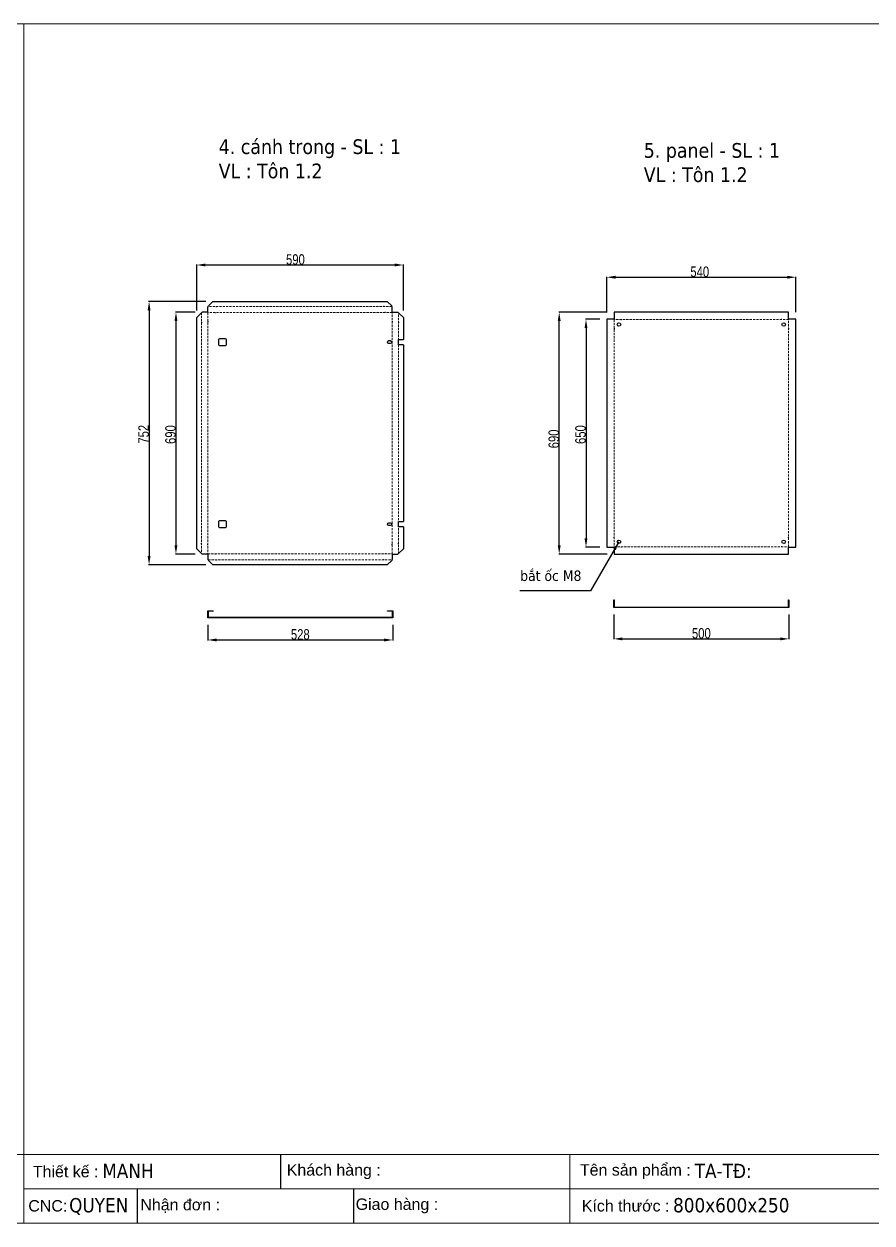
# Model space of a CAD drawing. Header units: inches. Extents: x 21 to 136330, y 8 to 58290.
# Drawn here: x 122985 to 125405, y 22848 to 26270 of the extents above; entities that cross this region are included whole.
import ezdxf
from ezdxf.enums import TextEntityAlignment as Align

# ---------------------------------------------------------------- set-up
doc = ezdxf.new("R2010")
doc.units = ezdxf.units.IN
doc.header["$MEASUREMENT"] = 0
doc.linetypes.add('HIDDEN', pattern=[9.525, 6.35, -3.175])
for name, color, linetype in [('0 KHUNG KT01', 7, 'Continuous'), ('@.0.DM. NÉT CHÍNH', 7, 'Continuous'), ('@.DM. NÉT CẮT', 2, 'Continuous'), ('@.DM. ĐIỂM DẤU', 1, 'Continuous')]:
    doc.layers.add(name, color=color, linetype=linetype)
doc.layers.add('0 TĂNG CỨNG', color=7, linetype='Continuous', lineweight=15)
doc.layers.add('@.0.DM. NÉT ĐỨT', color=8, linetype='HIDDEN', lineweight=9)
doc.layers.add('@.0.DM. KÍCH THƯỚC', color=8, linetype='Continuous', transparency=0.2)
doc.layers.add('@.0.DM. KÍCH THƯỚC @ 1', color=8, linetype='Continuous', transparency=0.2)
doc.styles.add('ARIAL', font='arial.ttf')
doc.styles.add('Note Text (ISO)', font='tahoma.ttf')
doc.styles.add('roman', font='roman.shx', dxfattribs={"width": 0.8})
doc.styles.add('Tahoma (Input Text)', font='tahoma.ttf')
doc.dimstyles.new('Kích thước Duy Mạnh', dxfattribs={"dimtxt": 30, "dimasz": 25, "dimexe": 1.25, "dimexo": 20, "dimtad": 1, "dimdec": 1, "dimtxsty": 'roman', "dimcen": 2.5, "dimclrd": 8, "dimclre": 8, "dimclrt": 2, "dimadec": 0, "dimazin": 0, "dimtfac": 1, "dimtdec": 1, "dimtix": 1, "dimtmove": 0, "dimatfit": 3, "dimfxl": 1, "dimtfillclr": 1, "dimarcsym": 0})

# ---------------------------------------------------------------- blocks, each defined once
blk = doc.blocks.new('*D1854')
at = {"layer": '@.0.DM. KÍCH THƯỚC', "color": 8, "lineweight": -2, "transparency": 16777216}
for p, q in [((124647.9, 25447.2), (124647.9, 25548.4)), ((125187.8, 25447.2), (125187.8, 25548.4))]:
    blk.add_line(p, q, dxfattribs=at)
at = {"layer": '@.0.DM. KÍCH THƯỚC', "lineweight": -2, "transparency": 16777216}
blk.add_line((124672.9, 25547.2), (125162.8, 25547.2), dxfattribs=at)
at = {"layer": '@.0.DM. KÍCH THƯỚC', "transparency": 16777216}
for points in [[(124672.9, 25551.3), (124672.9, 25543), (124647.9, 25547.2)], [(125162.8, 25551.3), (125162.8, 25543), (125187.8, 25547.2)]]:
    blk.add_solid(points, dxfattribs=at)
at = {"layer": 'Defpoints', "color": 0, "transparency": 16777216}
for p in [(125187.8, 25547.2), (124647.9, 25427.2), (125187.8, 25427.2)]:
    blk.add_point(p, dxfattribs=at)
at = {"layer": '@.0.DM. KÍCH THƯỚC', "color": 2, "transparency": 16777216, "insert": (124886.5, 25577.8), "char_height": 30, "attachment_point": 1, "style": 'roman'}
blk.add_mtext('540', dxfattribs=at)
blk = doc.blocks.new('*D1855')
at = {"layer": '@.0.DM. KÍCH THƯỚC', "color": 8, "lineweight": -2, "transparency": 16777216}
for p, q in [((124649.2, 25447.1), (124511, 25447.1)), ((124649.2, 24757.2), (124511, 24757.2))]:
    blk.add_line(p, q, dxfattribs=at)
at = {"layer": '@.0.DM. KÍCH THƯỚC', "lineweight": -2, "transparency": 16777216}
blk.add_line((124512.3, 24782.2), (124512.3, 25422.1), dxfattribs=at)
at = {"layer": '@.0.DM. KÍCH THƯỚC', "transparency": 16777216}
for points in [[(124508.1, 25422.1), (124516.4, 25422.1), (124512.3, 25447.1)], [(124508.1, 24782.2), (124516.4, 24782.2), (124512.3, 24757.2)]]:
    blk.add_solid(points, dxfattribs=at)
at = {"layer": 'Defpoints', "color": 0, "transparency": 16777216}
for p in [(124512.3, 25447.1), (124669.2, 25447.1), (124669.2, 24757.2)]:
    blk.add_point(p, dxfattribs=at)
at = {"layer": '@.0.DM. KÍCH THƯỚC', "color": 2, "transparency": 16777216, "insert": (124481.7, 25058.9), "char_height": 30, "attachment_point": 1, "rotation": 90, "style": 'roman'}
blk.add_mtext('690', dxfattribs=at)
blk = doc.blocks.new('*D1856')
at = {"layer": '@.0.DM. KÍCH THƯỚC', "color": 8, "lineweight": -2, "transparency": 16777216}
for p, q in [((123503.8, 25478), (123340.8, 25478)), ((123503.8, 24726.3), (123340.8, 24726.3))]:
    blk.add_line(p, q, dxfattribs=at)
at = {"layer": '@.0.DM. KÍCH THƯỚC', "lineweight": -2, "transparency": 16777216}
blk.add_line((123342, 25453), (123342, 24751.3), dxfattribs=at)
at = {"layer": '@.0.DM. KÍCH THƯỚC', "transparency": 16777216}
for points in [[(123337.9, 25453), (123346.2, 25453), (123342, 25478)], [(123337.9, 24751.3), (123346.2, 24751.3), (123342, 24726.3)]]:
    blk.add_solid(points, dxfattribs=at)
at = {"layer": 'Defpoints', "color": 0, "transparency": 16777216}
for p in [(123523.8, 25478), (123342, 24726.3), (123523.8, 24726.3)]:
    blk.add_point(p, dxfattribs=at)
at = {"layer": '@.0.DM. KÍCH THƯỚC', "color": 2, "transparency": 16777216, "insert": (123311.4, 25072.3), "char_height": 30, "attachment_point": 1, "rotation": 90, "style": 'roman'}
blk.add_mtext('752', dxfattribs=at)
blk = doc.blocks.new('*D1857')
at = {"layer": '@.0.DM. KÍCH THƯỚC', "color": 8, "lineweight": -2, "transparency": 16777216}
for p, q in [((123477.9, 25452.1), (123477.9, 25583.4)), ((124067.5, 25452.1), (124067.5, 25583.4))]:
    blk.add_line(p, q, dxfattribs=at)
at = {"layer": '@.0.DM. KÍCH THƯỚC', "lineweight": -2, "transparency": 16777216}
blk.add_line((123502.9, 25582.1), (124042.5, 25582.1), dxfattribs=at)
at = {"layer": '@.0.DM. KÍCH THƯỚC', "transparency": 16777216}
for points in [[(123502.9, 25586.3), (123502.9, 25577.9), (123477.9, 25582.1)], [(124042.5, 25586.3), (124042.5, 25577.9), (124067.5, 25582.1)]]:
    blk.add_solid(points, dxfattribs=at)
at = {"layer": 'Defpoints', "color": 0, "transparency": 16777216}
for p in [(124067.5, 25582.1), (123477.9, 25432.1), (124067.5, 25432.1)]:
    blk.add_point(p, dxfattribs=at)
at = {"layer": '@.0.DM. KÍCH THƯỚC', "color": 2, "transparency": 16777216, "insert": (123732.8, 25612.7), "char_height": 30, "attachment_point": 1, "style": 'roman'}
blk.add_mtext('590', dxfattribs=at)
blk = doc.blocks.new('*D1886')
at = {"layer": '@.0.DM. KÍCH THƯỚC', "color": 8, "lineweight": -2, "transparency": 16777216}
for p, q in [((123473.2, 25447.2), (123417.4, 25447.2)), ((123473.2, 24757.2), (123417.4, 24757.2))]:
    blk.add_line(p, q, dxfattribs=at)
at = {"layer": '@.0.DM. KÍCH THƯỚC', "lineweight": -2, "transparency": 16777216}
blk.add_line((123418.7, 25422.2), (123418.7, 24782.2), dxfattribs=at)
at = {"layer": '@.0.DM. KÍCH THƯỚC', "transparency": 16777216}
for points in [[(123414.5, 25422.2), (123422.9, 25422.2), (123418.7, 25447.2)], [(123414.5, 24782.2), (123422.9, 24782.2), (123418.7, 24757.2)]]:
    blk.add_solid(points, dxfattribs=at)
at = {"layer": 'Defpoints', "color": 0, "transparency": 16777216}
for p in [(123493.2, 25447.2), (123418.7, 24757.2), (123493.2, 24757.2)]:
    blk.add_point(p, dxfattribs=at)
at = {"layer": '@.0.DM. KÍCH THƯỚC', "color": 2, "transparency": 16777216, "insert": (123388.1, 25071.3), "char_height": 30, "attachment_point": 1, "rotation": 90, "style": 'roman'}
blk.add_mtext('690', dxfattribs=at)
blk = doc.blocks.new('*D1887')
at = {"layer": '@.0.DM. KÍCH THƯỚC', "color": 8, "lineweight": -2, "transparency": 16777216}
for p, q in [((124627.9, 25427.2), (124587.4, 25427.2)), ((124627.9, 24777.2), (124587.4, 24777.2))]:
    blk.add_line(p, q, dxfattribs=at)
at = {"layer": '@.0.DM. KÍCH THƯỚC', "lineweight": -2, "transparency": 16777216}
blk.add_line((124588.7, 25402.2), (124588.7, 24802.2), dxfattribs=at)
at = {"layer": '@.0.DM. KÍCH THƯỚC', "transparency": 16777216}
for points in [[(124584.5, 25402.2), (124592.8, 25402.2), (124588.7, 25427.2)], [(124584.5, 24802.2), (124592.8, 24802.2), (124588.7, 24777.2)]]:
    blk.add_solid(points, dxfattribs=at)
at = {"layer": 'Defpoints', "color": 0, "transparency": 16777216}
for p in [(124647.9, 25427.2), (124588.7, 24777.2), (124647.9, 24777.2)]:
    blk.add_point(p, dxfattribs=at)
at = {"layer": '@.0.DM. KÍCH THƯỚC', "color": 2, "transparency": 16777216, "insert": (124558, 25071.3), "char_height": 30, "attachment_point": 1, "rotation": 90, "style": 'roman'}
blk.add_mtext('650', dxfattribs=at)
blk = doc.blocks.new('KHUNG KT1')
at = {"color": 7}
for p, q in [((7128, -4752), (0, -4752)), ((2294.1, -4752), (2294.1, -5040)), ((4052.8, -4752), (4052.8, -5040)), ((4868.8, -4752), (4868.8, -5040)), ((6864, -4752), (6864, -5040)), ((5128.7, -4812), (5128.7, -4980)), ((4848, -4896), (0, -4896))]:
    blk.add_line(p, q, dxfattribs=at)
blk.add_lwpolyline([(0, 0), (7128, 0), (7128, -5040), (0, -5040)], close=True, dxfattribs=at)
at = {"layer": '0 KHUNG KT01'}
for p, q in [((1077.9, -4752), (1077.9, -4896)), ((476.3, -4896), (476.3, -5040)), ((1385.1, -4896), (1385.1, -5040))]:
    blk.add_line(p, q, dxfattribs=at)
at = {"color": 2, "char_height": 48, "style": 'ARIAL'}
for s, insert, width, attachment_point in [('  Tên sản phẩm :', (2299.1, -4824), 2202.321, 4), ('  Số lượng :', (4052.8, -4824), 2202.321, 4), ('  Thiết kế :', (0, -4824), 2202.321, 4), ('  Khách hàng :', (1066.9, -4824), 2202.321, 4), ('cái', (4695, -4824), 2202.321, 4), ('Thông\\Ptin :', (4998.8, -4896), 259.945, 5), ('Tờ', (6996, -4824), 264, 5), ('  Nhận đơn :', (451.9, -4968), 2202.321, 4), ('  Giao hàng :', (1356.7, -4968), 2202.321, 4), ('  Loại tôn :', (4052.8, -4968), 2202.321, 4), ('CNC:', (18.2, -4968), 2202.321, 4), ('  Kích thước :', (2307, -4968), 2202.321, 4), ('mm', (3729.5, -4968), 2202.321, 4), ('mm', (4669.3, -4968), 2202.321, 4)]:
    blk.add_mtext(s, dxfattribs=dict(at, insert=insert, width=width, attachment_point=attachment_point))
at = {"color": 1, "style": 'Tahoma (Input Text)', "flags": 8}
for tag, p in [('#03', (1514.7, -4846.3)), ('#01', (328.9, -4851.1)), ('#05', (2819, -4851.1)), ('#07', (4424, -4851.1)), ('#09', (5172.9, -4851.1)), ('#02', (189.8, -4995.1)), ('#04', (1755.3, -4995.1)), ('#06', (2727.8, -4995.1)), ('#08', (4382.7, -4995.1)), ('#10', (5172.9, -4995.1))]:
    blk.add_attdef(tag, p, '', height=60, dxfattribs=at)
blk.add_attdef('#11', text='', height=60, dxfattribs=at).set_placement((6996, -4961.6), align=Align.CENTER)
at = {"layer": '0 TĂNG CỨNG', "color": 1, "style": 'ARIAL'}
blk.add_attdef('#12', (852.8, -4987.6), '', height=60, dxfattribs=at)
blk = doc.blocks.new('*D1915')
at = {"layer": '@.0.DM. KÍCH THƯỚC', "color": 8, "lineweight": -2, "transparency": 16777216}
for p, q in [((123509.5, 24555.4), (123509.5, 24510.7)), ((124037.5, 24555.4), (124037.5, 24510.7))]:
    blk.add_line(p, q, dxfattribs=at)
at = {"layer": '@.0.DM. KÍCH THƯỚC', "lineweight": -2, "transparency": 16777216}
blk.add_line((123534.5, 24512), (124012.5, 24512), dxfattribs=at)
at = {"layer": '@.0.DM. KÍCH THƯỚC', "transparency": 16777216}
for points in [[(123534.5, 24516.1), (123534.5, 24507.8), (123509.5, 24512)], [(124012.5, 24516.1), (124012.5, 24507.8), (124037.5, 24512)]]:
    blk.add_solid(points, dxfattribs=at)
at = {"layer": 'Defpoints', "color": 0, "transparency": 16777216}
for p in [(123509.5, 24575.4), (124037.5, 24575.4), (124037.5, 24512)]:
    blk.add_point(p, dxfattribs=at)
at = {"layer": '@.0.DM. KÍCH THƯỚC', "color": 2, "transparency": 16777216, "insert": (123773.5, 24527.6), "char_height": 30, "attachment_point": 5, "style": 'roman'}
blk.add_mtext('528', dxfattribs=at)
blk = doc.blocks.new('*D1916')
at = {"layer": '@.0.DM. KÍCH THƯỚC', "color": 8, "lineweight": -2, "transparency": 16777216}
for p, q in [((124667.8, 24584.5), (124667.8, 24513.9)), ((125167.8, 24584.5), (125167.8, 24513.9))]:
    blk.add_line(p, q, dxfattribs=at)
at = {"layer": '@.0.DM. KÍCH THƯỚC', "lineweight": -2, "transparency": 16777216}
blk.add_line((124692.8, 24515.1), (125142.8, 24515.1), dxfattribs=at)
at = {"layer": '@.0.DM. KÍCH THƯỚC', "transparency": 16777216}
for points in [[(124692.8, 24519.3), (124692.8, 24510.9), (124667.8, 24515.1)], [(125142.8, 24519.3), (125142.8, 24510.9), (125167.8, 24515.1)]]:
    blk.add_solid(points, dxfattribs=at)
at = {"layer": 'Defpoints', "color": 0, "transparency": 16777216}
for p in [(124667.8, 24604.5), (125167.8, 24604.5), (125167.8, 24515.1)]:
    blk.add_point(p, dxfattribs=at)
at = {"layer": '@.0.DM. KÍCH THƯỚC', "color": 2, "transparency": 16777216, "insert": (124917.8, 24530.7), "char_height": 30, "attachment_point": 5, "style": 'roman'}
blk.add_mtext('500', dxfattribs=at)

msp = doc.modelspace()

# ---------------------------------------------------------------- linework, layer by layer
at = {"layer": '@.0.DM. NÉT CHÍNH'}
for p, q in [((123510.1122, 25462.6697), (123510.3928, 25463.3812)), ((123510.1122, 25447.1553), (123510.1122, 25462.6697)), ((123510.3928, 25463.3812), (123510.4691, 25463.5744)), ((123510.4691, 25463.5744), (123511.1829, 25465.384)), ((123511.1829, 25465.384), (123523.7829, 25477.984)), ((123523.7829, 25477.984), (124021.6415, 25477.984)), ((124034.2415, 25465.384), (124021.6415, 25477.984)), ((124034.9553, 25463.5744), (124034.2415, 25465.384)), ((124035.0315, 25463.3812), (124034.9553, 25463.5744)), ((124035.3122, 25462.6697), (124035.0315, 25463.3812)), ((124035.3122, 25447.1553), (124035.3122, 25462.6697)), ((123477.8835, 25432.0846), (123490.4835, 25444.6846)), ((123477.8835, 24772.226), (123477.8835, 25432.0846)), ((123509.0694, 25447.1553), (123493.1978, 25447.1553)), ((123510.1122, 25447.1553), (123510.1122, 25446.1125)), ((124035.3122, 25447.1553), (124035.3122, 25446.1125)), ((124036.355, 25447.1553), (124052.2265, 25447.1553)), ((124067.5409, 25432.0846), (124054.9409, 25444.6846)), ((124067.5409, 25432.0846), (124067.5409, 25369.6553)), ((124053.5837, 25369.6553), (124067.5409, 25369.6553)), ((124053.5837, 25354.6553), (124053.5837, 25369.6553)), ((124067.5409, 25354.6553), (124053.5837, 25354.6553)), ((124067.5409, 25354.6553), (124067.5409, 24849.6553)), ((124053.5837, 24849.6553), (124067.5409, 24849.6553)), ((124053.5837, 24834.6553), (124053.5837, 24849.6553)), ((124067.5409, 24834.6553), (124053.5837, 24834.6553)), ((124067.5409, 24834.6553), (124067.5409, 24772.226)), ((123477.8835, 24772.226), (123490.4835, 24759.626)), ((123509.0694, 24757.1553), (123493.1978, 24757.1553)), ((123510.1122, 24757.1553), (123510.1122, 24758.1982)), ((123510.1122, 24757.1553), (123510.1122, 24741.641)), ((123510.1122, 24741.641), (123510.3928, 24740.9295)), ((123510.3928, 24740.9295), (123510.4691, 24740.7362)), ((123510.4691, 24740.7362), (123511.1829, 24738.9267)), ((124034.9553, 24740.7362), (124034.2415, 24738.9267)), ((124035.0315, 24740.9295), (124034.9553, 24740.7362)), ((124035.3122, 24741.641), (124035.0315, 24740.9295)), ((124035.3122, 24757.1553), (124035.3122, 24758.1982)), ((124035.3122, 24757.1553), (124035.3122, 24741.641)), ((124036.355, 24757.1553), (124052.2265, 24757.1553)), ((124067.5409, 24772.226), (124054.9409, 24759.626)), ((123511.1829, 24738.9267), (123523.7829, 24726.3267)), ((124021.6415, 24726.3267), (123523.7829, 24726.3267)), ((124034.2415, 24738.9267), (124021.6415, 24726.3267))]:
    msp.add_line(p, q, dxfattribs=at)
msp.add_lwpolyline([(125166.4433, 24777.1553), (125166.4433, 24778.1982, -0.414213562), (125167.4861, 24777.1553), (125187.7576, 24777.1553), (125187.7576, 25427.1553), (125167.4861, 25427.1553, -0.414213562), (125166.4433, 25426.1125), (125166.4433, 25427.1553), (125166.4433, 25447.0697), (124669.2433, 25447.0697), (124669.2433, 25427.1553), (124669.2433, 25426.1125, -0.414213562), (124668.2004, 25427.1553), (124647.9289, 25427.1553), (124647.9289, 24777.1553), (124668.2004, 24777.1553, -0.414213562), (124669.2433, 24778.1982), (124669.2433, 24777.1553), (124669.2433, 24757.241), (125166.4433, 24757.241)], format="xyb", close=True, dxfattribs=at)
at = {"layer": '@.0.DM. NÉT CHÍNH', "color": 4}
for points in [[(125167.8433, 24626.499), (125167.8433, 24604.499), (124667.8433, 24604.499), (124667.8433, 24626.499), (124669.0433, 24626.499), (124669.0433, 24605.699), (125166.6433, 24605.699), (125166.6433, 24626.499)], [(124022.5122, 24595.4118), (124037.5122, 24595.4118), (124037.5122, 24575.4118), (123509.5122, 24575.4118), (123509.5122, 24595.4118), (123524.5122, 24595.4118), (123524.5122, 24594.2118), (123510.7122, 24594.2118), (123510.7122, 24576.6118), (124036.3122, 24576.6118), (124036.3122, 24594.2118), (124022.5122, 24594.2118)]]:
    msp.add_lwpolyline(points, close=True, dxfattribs=at)
at = {"layer": '@.0.DM. NÉT CHÍNH'}
for centre, start, end in [((123510.1122, 25447.1553), 180, 270), ((124035.3122, 25447.1553), 270, 0), ((123510.1122, 24757.1553), 90, 180), ((124035.3122, 24757.1553), 0, 90)]:
    msp.add_arc(centre, 1.0428, start, end, dxfattribs=at)
for points in [[(123492.2931, 25446.571), (123491.6546, 25446.0504), (123491.0691, 25445.3655), (123490.4835, 25444.6846)], [(123493.1978, 25447.1553), (123492.8844, 25447.0086), (123492.583, 25446.8074), (123492.2931, 25446.571)], [(124052.2265, 25447.1553), (124052.54, 25447.0086), (124052.8413, 25446.8074), (124053.1313, 25446.571)], [(124053.1313, 25446.571), (124053.7697, 25446.0504), (124054.3552, 25445.3655), (124054.9409, 25444.6846)], [(123492.2931, 24757.7397), (123491.6546, 24758.2602), (123491.0691, 24758.9452), (123490.4835, 24759.626)], [(123493.1978, 24757.1553), (123492.8844, 24757.3021), (123492.583, 24757.5032), (123492.2931, 24757.7397)], [(124052.2265, 24757.1553), (124052.54, 24757.3021), (124052.8413, 24757.5032), (124053.1313, 24757.7397)], [(124053.1313, 24757.7397), (124053.7697, 24758.2602), (124054.3552, 24758.9452), (124054.9409, 24759.626)]]:
    msp.add_open_spline(points, degree=3, dxfattribs=at)
at = {"layer": '@.0.DM. NÉT ĐỨT'}
for p, q in [((124034.7768, 25464.0268), (123510.6475, 25464.0268)), ((123491.8407, 25446.1685), (123491.8407, 24758.1422)), ((124053.5837, 24758.1422), (124053.5837, 25446.1685)), ((123510.6475, 24740.2838), (124034.7768, 24740.2838))]:
    msp.add_line(p, q, dxfattribs=at)
for points in [[(124035.6694, 24758.1982), (124035.6694, 25446.1125), (123509.755, 25446.1125), (123509.755, 24758.1982)], [(124668.8861, 25426.1125), (124668.8861, 24778.1982), (125166.8004, 24778.1982), (125166.8004, 25426.1125)]]:
    msp.add_lwpolyline(points, close=True, dxfattribs=at)
at = {"layer": '@.DM. NÉT CẮT'}
for points in [[(123544.2122, 25372.6553), (123559.2122, 25372.6553, -0.414213562), (123562.2122, 25369.6553), (123562.2122, 25354.6553, -0.414213562), (123559.2122, 25351.6553), (123544.2122, 25351.6553, -0.414213562), (123541.2122, 25354.6553), (123541.2122, 25369.6553, -0.414213562)], [(124030.2122, 25358.1553), (124026.2122, 25358.1553, -1), (124026.2122, 25366.1553), (124030.2122, 25366.1553, -1)], [(123544.2122, 24852.6553), (123559.2122, 24852.6553, -0.414213562), (123562.2122, 24849.6553), (123562.2122, 24834.6553, -0.414213562), (123559.2122, 24831.6553), (123544.2122, 24831.6553, -0.414213562), (123541.2122, 24834.6553), (123541.2122, 24849.6553, -0.414213562)], [(124030.2122, 24838.1553), (124026.2122, 24838.1553, -1), (124026.2122, 24846.1553), (124030.2122, 24846.1553, -1)]]:
    msp.add_lwpolyline(points, format="xyb", close=True, dxfattribs=at)
for centre in [(124682.8433, 25412.1553), (125152.8433, 25412.1553), (124682.8433, 24792.1553), (125152.8433, 24792.1553)]:
    msp.add_circle(centre, 5, dxfattribs=at)
at = {"layer": '@.DM. ĐIỂM DẤU'}
for p, q in [((123532.373, 25464.0268), (123534.373, 25464.0268)), ((124013.0514, 25464.0268), (124011.0514, 25464.0268)), ((123529.1657, 25446.1125), (123531.1657, 25446.1125)), ((124016.2587, 25446.1125), (124014.2587, 25446.1125)), ((124688.2968, 25426.1125), (124690.2968, 25426.1125)), ((125147.3898, 25426.1125), (125145.3898, 25426.1125)), ((123491.8407, 25418.5246), (123491.8407, 25416.5246)), ((123509.755, 25421.3469), (123509.755, 25419.3469)), ((124035.6694, 25421.3469), (124035.6694, 25419.3469)), ((124053.5837, 25418.5246), (124053.5837, 25416.5246)), ((124668.8861, 25401.3469), (124668.8861, 25399.3469)), ((125166.8004, 25401.3469), (125166.8004, 25399.3469)), ((123491.8407, 24785.7861), (123491.8407, 24787.7861)), ((123509.755, 24782.9638), (123509.755, 24784.9638)), ((124035.6694, 24782.9638), (124035.6694, 24784.9638)), ((124053.5837, 24785.7861), (124053.5837, 24787.7861)), ((124668.8861, 24802.9638), (124668.8861, 24804.9638)), ((124688.2968, 24778.1982), (124690.2968, 24778.1982)), ((125147.3898, 24778.1982), (125145.3898, 24778.1982)), ((125166.8004, 24802.9638), (125166.8004, 24804.9638)), ((123529.1657, 24758.1982), (123531.1657, 24758.1982)), ((123532.373, 24740.2838), (123534.373, 24740.2838)), ((124013.0514, 24740.2838), (124011.0514, 24740.2838)), ((124016.2587, 24758.1982), (124014.2587, 24758.1982))]:
    msp.add_line(p, q, dxfattribs=at)

# ---------------------------------------------------------------- block references
at = {"layer": '0 TĂNG CỨNG', "color": 1}
ref = msp.add_blockref('KHUNG KT1', (118145.6544, 26269.8596), dxfattribs=dict(at, xscale=0.6789308409752146, yscale=0.6789308409752146, zscale=0.6789308409752146))
ref.add_attrib('#01', 'MANH', (118368.974, 22976.325), dxfattribs={"layer": '0', "color": 1, "height": 40.73585, "style": 'Tahoma (Input Text)'})
ref.add_attrib('#05', 'TA-TÐ:', (120059.5666, 22976.325), dxfattribs={"layer": '0', "color": 1, "height": 40.73585, "style": 'Tahoma (Input Text)'})
ref.add_attrib('#06', '800x600x250', (119997.6706, 22878.559), dxfattribs={"layer": '0', "color": 1, "height": 40.73585, "style": 'Tahoma (Input Text)'})
ref.add_attrib('#07', '1', (121149.2545, 22976.325), dxfattribs={"layer": '0', "color": 1, "height": 40.7359, "style": 'Tahoma (Input Text)'})
ref.add_attrib('#08', '1.2', (121121.1732, 22878.559), dxfattribs={"layer": '0', "color": 1, "height": 40.73585, "style": 'Tahoma (Input Text)'})
ref.add_attrib('#10', 'Sơn tĩnh điện RAL 7032', (121657.6957, 22878.559), dxfattribs={"layer": '0', "color": 1, "height": 40.73585, "style": 'Tahoma (Input Text)'})
ref.add_attrib('#09', 'TÐ trong nhà - 2 cánh - palen', (121657.6957, 22976.325), dxfattribs={"layer": '0', "color": 1, "height": 40.73585, "style": 'Tahoma (Input Text)'})
ref.add_attrib('#11', '......', dxfattribs={"layer": '0', "color": 1, "height": 40.73585, "style": 'Tahoma (Input Text)'}).set_placement((122895.4435, 22901.2528), align=Align.CENTER)
ref.add_attrib('#02', 'QUYEN', (118274.5061, 22878.559), dxfattribs={"layer": '0', "color": 1, "height": 40.73585, "style": 'Tahoma (Input Text)'})
ref = msp.add_blockref('KHUNG KT1', (122985.0734, 26269.8596), dxfattribs=dict(at, xscale=0.6789308409752146, yscale=0.6789308409752146, zscale=0.6789308409752146))
ref.add_attrib('#01', 'MANH', (123208.393, 22976.325), dxfattribs={"layer": '0', "color": 1, "height": 40.73585, "style": 'Tahoma (Input Text)'})
ref.add_attrib('#05', 'TA-TÐ:', (124898.9856, 22976.325), dxfattribs={"layer": '0', "color": 1, "height": 40.73585, "style": 'Tahoma (Input Text)'})
ref.add_attrib('#06', '800x600x250', (124837.0896, 22878.559), dxfattribs={"layer": '0', "color": 1, "height": 40.73585, "style": 'Tahoma (Input Text)'})
ref.add_attrib('#07', '1', (125988.6735, 22976.325), dxfattribs={"layer": '0', "color": 1, "height": 40.7359, "style": 'Tahoma (Input Text)'})
ref.add_attrib('#08', '1.2', (125960.5923, 22878.559), dxfattribs={"layer": '0', "color": 1, "height": 40.73585, "style": 'Tahoma (Input Text)'})
ref.add_attrib('#10', 'Sơn tĩnh điện RAL 7032', (126497.1147, 22878.559), dxfattribs={"layer": '0', "color": 1, "height": 40.73585, "style": 'Tahoma (Input Text)'})
ref.add_attrib('#09', 'TÐ trong nhà - 2 cánh - palen', (126497.1147, 22976.325), dxfattribs={"layer": '0', "color": 1, "height": 40.73585, "style": 'Tahoma (Input Text)'})
ref.add_attrib('#11', '......', dxfattribs={"layer": '0', "color": 1, "height": 40.73585, "style": 'Tahoma (Input Text)'}).set_placement((127734.8625, 22901.2528), align=Align.CENTER)
ref.add_attrib('#02', 'QUYEN', (123113.9251, 22878.559), dxfattribs={"layer": '0', "color": 1, "height": 40.73585, "style": 'Tahoma (Input Text)'})

# ---------------------------------------------------------------- texts
at = {"layer": '@.0.DM. KÍCH THƯỚC', "insert": (124575.6137, 24710.2788), "char_height": 30, "width": 179.781203, "attachment_point": 3, "style": 'Note Text (ISO)'}
msp.add_mtext('\\fTahoma|b0|i0;\\H30.0000;bắt ốc M8', dxfattribs=at)
at = {"layer": '@.0.DM. NÉT CHÍNH', "color": 2, "char_height": 41.999999, "width": 551.411705, "attachment_point": 1, "line_spacing_factor": 0.987884, "style": 'Note Text (ISO)'}
for s, insert in [('\\fTahoma|b0|i0;4. cánh trong - SL : 1\\P\\fTahoma|b0|i0;VL : Tôn 1.2\\P', (123540.6533, 25940.7312)), ('\\fTahoma|b0|i0;5. panel - SL : 1\\P\\fTahoma|b0|i0;VL : Tôn 1.2\\P', (124753.5346, 25930.0358))]:
    msp.add_mtext(s, dxfattribs=dict(at, insert=insert))

# ---------------------------------------------------------------- dimensions: what is measured, and where the dimension line sits
at = {"layer": '@.0.DM. KÍCH THƯỚC @ 1'}
for base, p1, p2, picture, middle in [((124067.5409, 25582.1013), (123477.8835, 25432.0846), (124067.5409, 25432.0846), '*D1857', (123763.6964, 25582.1013)), ((125187.7576, 25547.1553), (124647.9289, 25427.1553), (125187.7576, 25427.1553), '*D1854', (124917.3219, 25547.1553))]:
    dim = msp.add_linear_dim(base=base, p1=p1, p2=p2, dimstyle='Kích thước Duy Mạnh', override={"dimscale": 1, "dimdec": 0, "dimclrd": 256, "dimtdec": 0, "dimtix": 1, "dimtofl": 0, "dimtmove": 0, "dimatfit": 1}, dxfattribs=at)
    dim.commit()
    dim.dimension.update_dxf_attribs({"geometry": picture, "text_midpoint": middle, "dimtype": 128})
for base, p1, p2, angle, picture, middle in [((123342.0366, 24726.3267), (123523.7829, 25477.984), (123523.7829, 24726.3267), 270, '*D1856', (123342.0366, 25103.1982)), ((123418.684, 24757.1553), (123493.1978, 25447.1553), (123493.1978, 24757.1553), 90, '*D1886', (123418.684, 25102.1553)), ((124512.2823, 25447.0697), (124669.2433, 24757.241), (124669.2433, 25447.0697), 90, '*D1855', (124512.2823, 25089.7919)), ((124588.6676, 24777.1553), (124647.9289, 25427.1553), (124647.9289, 24777.1553), 90, '*D1887', (124588.6676, 25102.1553))]:
    dim = msp.add_linear_dim(base=base, p1=p1, p2=p2, angle=angle, dimstyle='Kích thước Duy Mạnh', override={"dimscale": 1, "dimdec": 0, "dimclrd": 256, "dimtdec": 0, "dimtix": 1, "dimtofl": 0, "dimtmove": 0, "dimatfit": 1}, dxfattribs=at)
    dim.commit()
    dim.dimension.update_dxf_attribs({"geometry": picture, "text_midpoint": middle, "dimtype": 128})
for base, p1, p2, picture, middle in [((125167.8433, 24515.1166), (124667.8433, 24604.499), (125167.8433, 24604.499), '*D1916', (124917.8433, 24530.7416)), ((124037.5122, 24511.964), (123509.5122, 24575.4118), (124037.5122, 24575.4118), '*D1915', (123773.5122, 24527.589))]:
    dim = msp.add_linear_dim(base=base, p1=p1, p2=p2, dimstyle='Kích thước Duy Mạnh', override={"dimscale": 1, "dimdec": 0, "dimclrd": 256, "dimtdec": 0, "dimtix": 1, "dimtofl": 0, "dimtmove": 0, "dimatfit": 1}, dxfattribs=at)
    dim.commit()
    dim.dimension.update_dxf_attribs({"geometry": picture, "text_midpoint": middle})

# ---------------------------------------------------------------- leaders
at = {"layer": '@.0.DM. KÍCH THƯỚC @ 1', "annotation_type": 0, "has_hookline": 1, "hookline_direction": 1, "text_width": 175.5876}
msp.add_leader([(124682.8433, 24792.1553), (124601.2387, 24651.9648), (124576.2387, 24651.9648)], dimstyle='Kích thước Duy Mạnh', override={"dimscale": 1, "dimdec": 0, "dimclrd": 256, "dimtdec": 0}, dxfattribs=at)

doc.saveas('drawing.dxf')
